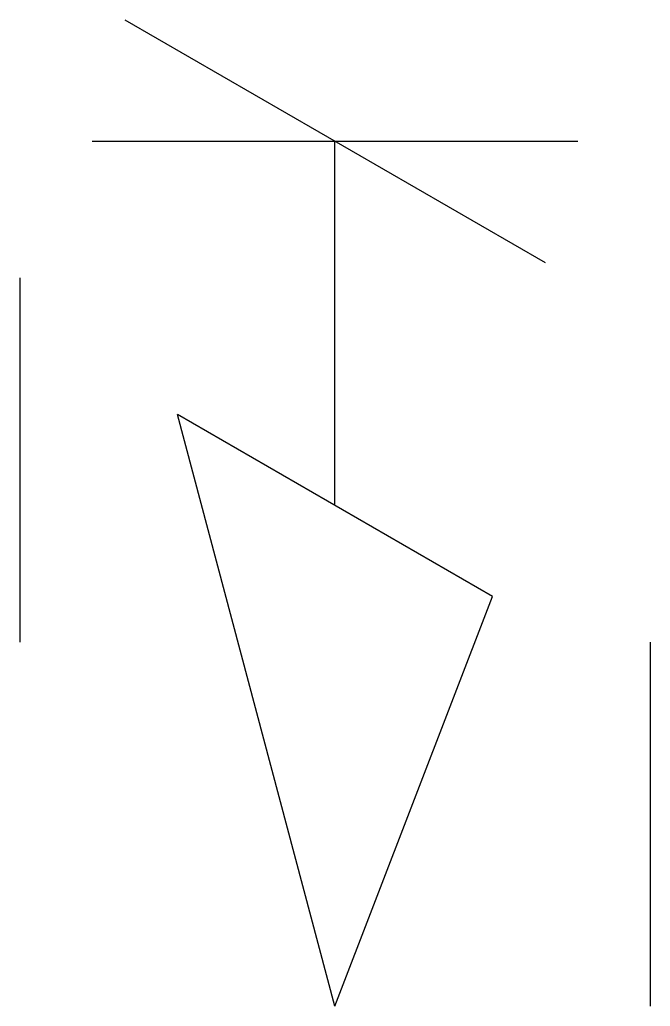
# Model space of a CAD drawing. Header units: millimetres. Extents: x -2851.339 to -2851.132, y 1179.138 to 1179.463.
import ezdxf

# ---------------------------------------------------------------- set-up
doc = ezdxf.new("R2010")
doc.units = ezdxf.units.MM
doc.layers.add('Hds_iso_símbolos', color=2, linetype='Continuous')

msp = doc.modelspace()

# ---------------------------------------------------------------- linework, layer by layer
at = {"layer": 'Hds_iso_símbolos'}
for p, q in [((-2851.30477, 1179.46318), (-2851.16621, 1179.38318)), ((-2851.31549, 1179.42318), (-2851.15549, 1179.42318)), ((-2851.23549, 1179.30318), (-2851.23549, 1179.42318)), ((-2851.33941, 1179.37818), (-2851.33941, 1179.25818)), ((-2851.18353, 1179.27318), (-2851.28745, 1179.33318)), ((-2851.23549, 1179.13818), (-2851.28745, 1179.33318)), ((-2851.23549, 1179.13818), (-2851.18353, 1179.27318)), ((-2851.13157, 1179.25818), (-2851.13157, 1179.13818))]:
    msp.add_line(p, q, dxfattribs=at)

doc.saveas('drawing.dxf')
